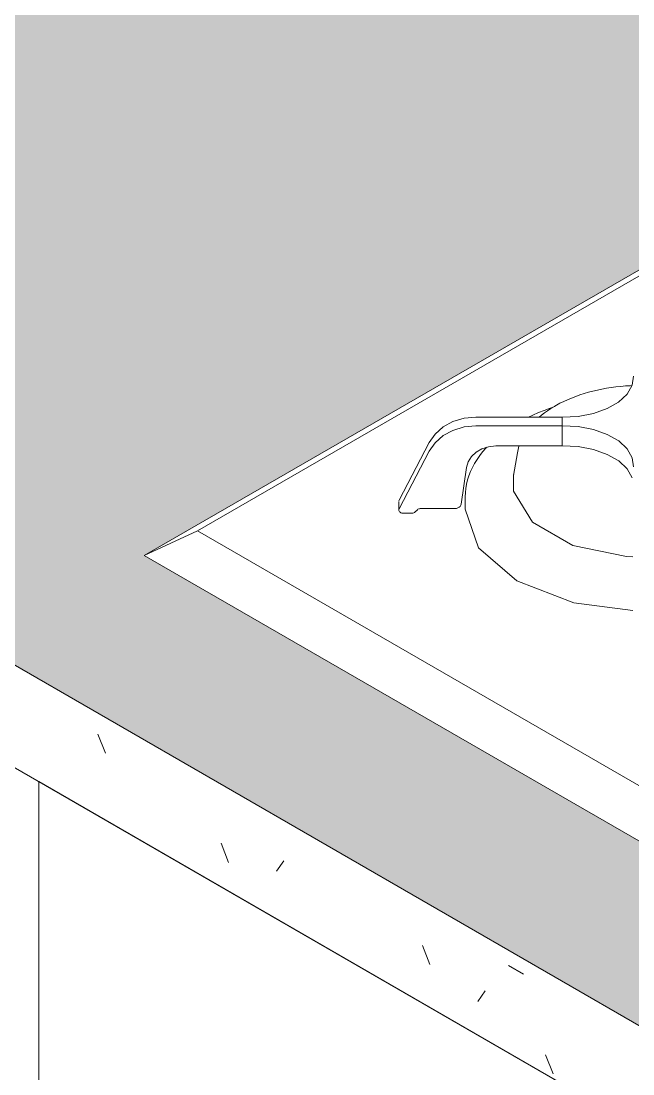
# Model space of a CAD drawing. Header units: millimetres. Extents: x -8593 to 4290, y -4897 to 11072.
# Drawn here: x 2126.1 to 2369.8, y -2919.1 to -2499.7 of the extents above; entities that cross this region are included whole.
import ezdxf

# ---------------------------------------------------------------- set-up
doc = ezdxf.new("R2010")
doc.units = ezdxf.units.MM
doc.layers.add('E-ELEC-EQPM', color=71, linetype='Continuous', lineweight=9)
doc.layers.add('I-FURN', color=30, linetype='Continuous', lineweight=9)

# ---------------------------------------------------------------- blocks, each defined once
blk = doc.blocks.new('Cooktop a Gás 5 Bocas 1 - Único-4668279-Ortogonal 3D Copiar 1')
at = {"layer": 'E-ELEC-EQPM'}
for p, q in [((-13664.74, -2504.37), (-14025.37, -2712.58)), ((-14004.16, -2702.78), (-13664.74, -2506.82)), ((-13664.74, -2506.82), (-14004.16, -2702.78)), ((-13893.3, -2657.46), (-13858.9, -2657.46)), ((-13858.9, -2657.45), (-13858.9, -2660.92)), ((-13858.9, -2657.46), (-13858.9, -2660.92)), ((-13858.9, -2660.92), (-13893.3, -2660.92)), ((-13858.9, -2668.93), (-13858.9, -2660.92)), ((-13858.9, -2668.9), (-13858.9, -2660.92)), ((-13923.83, -2690.51), (-13911.88, -2667.51)), ((-13911.88, -2670.97), (-13923.83, -2693.98)), ((-13885.36, -2668.93), (-13858.9, -2668.93)), ((-13876.76, -2671.63), (-13878.33, -2680.71)), ((-13899.08, -2692.07), (-13897.06, -2677.45)), ((-13923.95, -2690.99), (-13923.95, -2694.46)), ((-13923.93, -2690.8), (-13923.83, -2690.51)), ((-13897.52, -2689.24), (-13897.52, -2694.05)), ((-13922.45, -2695.68), (-13918.68, -2695.68)), ((-13917.53, -2695.24), (-13916.58, -2694.32)), ((-13915.43, -2693.88), (-13901.57, -2693.88)), ((-14025.37, -2712.58), (-14004.16, -2702.78)), ((-13416.41, -3042.11), (-14004.16, -2702.78)), ((-14004.16, -2702.78), (-13416.41, -3042.11)), ((-14025.37, -2712.58), (-13416.41, -3064.16))]:
    blk.add_line(p, q, dxfattribs=at)
for points in [[(-13830.53, -2641.08, 0), (-13831.06, -2644.77, 0), (-13833.05, -2648.29, 0), (-13836.41, -2651.44, 0), (-13840.95, -2654.06, 0), (-13846.41, -2656, 0), (-13852.51, -2657.15, 0), (-13858.9, -2657.45, 0)], [(-13831.12, -2644.88, 0), (-13831.79, -2644.91, 0), (-13833.7, -2645.03, 0), (-13835.6, -2645.2, 0), (-13837.49, -2645.4, 0), (-13839.37, -2645.66, 0), (-13841.22, -2645.95, 0), (-13843.06, -2646.29, 0), (-13844.88, -2646.67, 0), (-13846.67, -2647.09, 0), (-13848.43, -2647.56, 0), (-13850.16, -2648.07, 0), (-13851.86, -2648.61, 0), (-13853.52, -2649.2, 0), (-13855.15, -2649.83, 0), (-13856.73, -2650.49, 0), (-13858.28, -2651.2, 0), (-13859.77, -2651.94, 0), (-13861.22, -2652.72, 0), (-13861.81, -2653.05, 0)], [(-13862.16, -2653.35, 0), (-13863.69, -2653.87, 0), (-13866.03, -2654.74, 0), (-13868.32, -2655.66, 0), (-13870.54, -2656.63, 0), (-13872.28, -2657.46, 0)], [(-13868.07, -2657.46, 0), (-13867.19, -2656.72, 0), (-13865.98, -2655.78, 0), (-13864.71, -2654.88, 0), (-13863.39, -2654.01, 0), (-13862.02, -2653.17, 0), (-13861.81, -2653.05, 0)], [(-13911.88, -2667.51, 0), (-13909.55, -2664.17, 0), (-13906.33, -2661.36, 0), (-13902.4, -2659.23, 0), (-13897.98, -2657.91, 0), (-13893.3, -2657.46, 0)], [(-13893.3, -2660.92, 0), (-13897.98, -2661.37, 0), (-13902.4, -2662.7, 0), (-13906.33, -2664.82, 0), (-13909.55, -2667.63, 0), (-13911.88, -2670.97, 0)], [(-13858.9, -2660.92, 0), (-13852.5, -2661.21, 0), (-13846.39, -2662.36, 0), (-13840.92, -2664.3, 0), (-13836.38, -2666.92, 0), (-13833.02, -2670.08, 0), (-13831.04, -2673.6, 0), (-13830.53, -2677.3, 0)], [(-13897.52, -2689.24, 0), (-13897.46, -2687.53, 0), (-13897.28, -2685.82, 0), (-13896.99, -2684.13, 0), (-13896.57, -2682.44, 0), (-13896.05, -2680.77, 0), (-13895.41, -2679.12, 0), (-13894.66, -2677.5, 0), (-13893.8, -2675.89, 0), (-13892.83, -2674.32, 0), (-13891.76, -2672.77, 0), (-13890.59, -2671.25, 0), (-13889.32, -2669.77, 0), (-13889.04, -2669.47, 0)], [(-13897.06, -2677.45, 0), (-13896.4, -2675.19, 0), (-13895.08, -2673.12, 0), (-13893.2, -2671.37, 0), (-13890.86, -2670.04, 0), (-13888.2, -2669.21, 0), (-13885.36, -2668.93, 0)], [(-13876.76, -2671.63, 0), (-13876.49, -2670.34, 0), (-13876.14, -2669.07, 0), (-13876.02, -2668.74, 0)], [(-13831.04, -2681.58, 0), (-13833.02, -2678.05, 0), (-13836.38, -2674.89, 0), (-13840.92, -2672.27, 0), (-13846.39, -2670.34, 0), (-13852.5, -2669.19, 0), (-13858.9, -2668.9, 0)], [(-13830.71, -2713.05, 0), (-13833.25, -2712.93, 0), (-13854.69, -2708.59, 0), (-13870.76, -2699.32, 0), (-13878.26, -2686.94, 0), (-13878.26, -2680.33, 0)], [(-13901.57, -2693.88, 0), (-13900.96, -2693.82, 0), (-13900.4, -2693.64, 0), (-13899.9, -2693.36, 0), (-13899.5, -2692.99, 0), (-13899.22, -2692.55, 0), (-13899.08, -2692.07, 0)], [(-13923.83, -2693.98, 0), (-13923.93, -2694.27, 0), (-13923.94, -2694.57, 0), (-13923.87, -2694.86, 0), (-13923.7, -2695.13, 0), (-13923.46, -2695.36, 0), (-13923.16, -2695.53, 0), (-13922.82, -2695.64, 0), (-13922.45, -2695.68, 0)], [(-13918.68, -2695.68, 0), (-13918.36, -2695.65, 0), (-13918.05, -2695.57, 0), (-13917.77, -2695.43, 0), (-13917.53, -2695.24, 0)], [(-13916.58, -2694.32, 0), (-13916.34, -2694.13, 0), (-13916.06, -2693.99, 0), (-13915.75, -2693.91, 0), (-13915.43, -2693.88, 0)], [(-13830.73, -2734.42, 0), (-13854.31, -2731.38, 0), (-13877.02, -2722.62, 0), (-13892.19, -2709.51, 0), (-13897.52, -2694.05, 0)]]:
    blk.add_polyline3d(points, dxfattribs=at)

msp = doc.modelspace()

# ---------------------------------------------------------------- hatches: boundary and pattern name
at = {"layer": 'I-FURN'}
h = msp.add_hatch(dxfattribs=at)
h.set_pattern_fill('FP_15', color=256, style=0, pattern_type=2)
h.set_pattern_definition([(0, (1882.11, -4367.022), (203.2, 29.329), [8.382, -144.018, 8.382, -144.018, -812.8]), (0, (1882.11, -4367.022), (203.2, 29.329), [-304.8, 8.382, -296.418, 8.382, -144.018, -355.6]), (0, (1882.11, -4367.022), (203.2, 29.329), [-762, 8.382, -93.218, 8.382, -245.618]), (135, (1958.31, -4352.357), (-145.594, 86.93524), [5.927, -101.836, 5.927, -676.572]), (135, (1958.31, -4352.357), (-145.594, 86.93524), [-113.69, -101.836, 5.927, -209.599, -359.21]), (135, (1958.31, -4352.357), (-145.594, 86.93524), [-431.052, 5.927, -101.836, 5.927, -245.52]), (135, (1958.31, -4352.357), (-145.594, 86.93524), [-544.742, -65.915, 5.927, -173.678]), (225, (1983.71, -4293.7), (-57.60587, -116.2646), [5.927, -101.836, 5.927, -676.572]), (225, (1983.71, -4293.7), (-57.60587, -116.2646), [-113.69, -101.836, 5.927, -209.599, -359.21]), (225, (1983.71, -4293.7), (-57.60587, -116.2646), [-431.052, 5.927, -101.836, 5.927, -245.52]), (225, (1983.71, -4293.7), (-57.60587, -116.2646), [-544.742, -65.915, 5.927, -173.678])])
h.paths.add_polyline_path([(902.77, -3757.94), (1319.96, -3517.07), (330.01, -2945.52), (1390.67, -2333.15), (3441.28, -3517.07), (3936.26, -3231.3), (1468.45, -1806.51), (656.55, -2275.26), (691.86, -2295.87), (693.45, -2298.33), (694.03, -2301.05), (693.95, -2303.47), (693.1, -2307.23), (692.09, -2309.85), (690.09, -2313.33), (686.33, -2317.31), (684.53, -2318.53), (684.52, -2318.56), (681.16, -2319.93), (680.1, -2320.02), (678.23, -2319.91), (677.26, -2320.47), (668.22, -2320.53), (661.43, -2316.62), (661.16, -2310.13), (660.06, -2309.59), (628.55, -2291.43), (571.38, -2324.44), (571.41, -2339.09), (573.71, -2340.22), (578.03, -2343.5), (583.13, -2349.82), (585.99, -2354.77), (588.24, -2361.2), (589.02, -2367.32), (588.18, -2372.66), (585.99, -2376.37), (569.76, -2385.73), (567.96, -2385.75), (567.03, -2387.31), (540.1, -2402.91), (538.37, -2402.47), (538.53, -2402.97), (539.89, -2403.88), (539.62, -2439.29), (537.44, -2443.15), (533.01, -2446.56), (526.82, -2448.98), (520.64, -2450.09), (513.14, -2449.95), (507.18, -2448.83), (501.48, -2446.44), (497.12, -2442.76), (495.17, -2439.29), (495.17, -2368.44), (-398.31, -2884.29), (902.77, -3635.46), (902.77, -3727.54)])
h.paths.add_polyline_path([(2784.09, -3064.16), (2175.14, -2712.58), (2535.76, -2504.37), (3144.72, -2855.95), (2793.62, -3058.66)])
h.paths.add_polyline_path([(510.32, -2788.64), (497.38, -2787.65), (485.32, -2784.77), (473.06, -2779.08), (268.22, -2660.52), (261.96, -2655.81), (256.97, -2648.85), (255.26, -2641.38), (256.97, -2633.91), (261.96, -2626.95), (269.91, -2620.97), (828.52, -2298.45), (838.88, -2293.86), (850.94, -2290.98), (863.88, -2290), (876.82, -2290.98), (888.88, -2293.86), (899.23, -2298.45), (1104.29, -2416.84), (1112.66, -2423.41), (1117.23, -2429.78), (1118.94, -2437.25), (1117.23, -2444.73), (1112.24, -2451.69), (1104.29, -2457.67), (545.68, -2780.18), (535.32, -2784.77), (523.26, -2787.65), (517.54, -2788.09)])
h.paths.add_polyline_path([(569.01, -2384.83), (569, -2384.33), (568.9, -2384.61), (569, -2384.82)])
h.paths.add_polyline_path([(568.32, -2385.26), (570.67, -2384.46), (570.92, -2383.74), (569, -2384.83), (568.5, -2384.83), (568.27, -2385.25)])
h.paths.add_polyline_path([(539.69, -2351.77), (544.86, -2348.82), (546.57, -2348.63), (546.57, -2348.33), (545.4, -2348.38), (561.42, -2339.21), (561.4, -2330.2), (539.64, -2342.76), (539.67, -2349.31)])
h.paths.add_polyline_path([(562.85, -2329.36), (562.85, -2329.36), (562.85, -2334.1)])
h.paths.add_polyline_path([(562.85, -2338.39), (562.86, -2338.39), (562.85, -2337.88)])
h.paths.add_polyline_path([(682.04, -2297.31), (683.92, -2295.76), (683.71, -2295.96), (682.23, -2297.16)])
h.paths.add_polyline_path([(684.68, -2296.99), (684.25, -2295.98), (684.62, -2296.65), (684.63, -2296.69)])
h.paths.add_polyline_path([(685.36, -2295.29), (687.51, -2294.84), (685.37, -2295.29)])
h.paths.add_polyline_path([(672.46, -2289.16), (672.36, -2289.11), (672.44, -2289.16)])
h = msp.add_hatch(dxfattribs=at)
h.set_pattern_fill('FP_18', color=256, style=0, pattern_type=2)
h.set_pattern_definition([(330, (3397.774, -2378.274), (143.684, -41.478), [6.844, -117.59, 6.844, -781.239]), (330, (3397.774, -2378.274), (143.684, -41.478), [-131.278, -117.59, 6.844, -242.024, -414.78]), (330, (3397.774, -2378.274), (143.684, -41.478), [-497.736, 6.844, -117.59, 6.844, -283.502]), (330, (3397.774, -2378.274), (143.684, -41.478), [-629.014, -76.112, 6.844, -200.546]), (111.206, (3451.656, -2388.644), (-102.95035, 182.3835), [8.193, -140.765, -943.402]), (111.206, (3451.656, -2388.644), (-102.95035, 182.3835), [-148.958, 8.193, -140.765, -794.444]), (111.206, (3451.656, -2388.644), (-102.95035, 182.3835), [-297.916, 8.193, -289.724, -496.527]), (111.206, (3451.656, -2388.644), (-102.95035, 182.3835), [-595.833, 8.193, -140.765, -347.569]), (111.206, (3451.656, -2388.644), (-102.95035, 182.3835), [-744.791, 8.193, -91.113, -248.264]), (111.206, (3451.656, -2388.644), (-102.95035, 182.3835), [-844.096, 8.193, -240.071]), (234.896, (3469.616, -2316.057), (-40.7338, -140.906), [5.153, -88.544, -593.415]), (234.896, (3469.616, -2316.057), (-40.7338, -140.906), [-93.697, 5.153, -88.544, -499.718]), (234.896, (3469.616, -2316.057), (-40.7338, -140.906), [-187.394, 5.153, -182.241, -312.324]), (234.896, (3469.616, -2316.057), (-40.7338, -140.906), [-374.788, 5.153, -88.544, -218.626]), (234.896, (3469.616, -2316.057), (-40.7338, -140.906), [-468.485, 5.153, -57.311, -156.162]), (234.896, (3469.616, -2316.057), (-40.7338, -140.906), [-530.95, 5.153, -151.008])])
h.paths.add_polyline_path([(3441.28, -3557.9), (3441.28, -3517.07), (1390.67, -2333.15), (1390.67, -2373.98), (3427.09, -3549.71)])

# ---------------------------------------------------------------- linework, layer by layer
for p, q in [((1390.67, -2333.15), (3441.28, -3517.07)), ((3441.28, -3557.9), (1390.67, -2373.98)), ((2118.99, -2794.47), (2133.13, -2802.64)), ((2133.13, -3455.83), (2133.13, -2802.64)), ((2698.82, -3129.24), (2133.13, -2802.64)), ((2133.13, -2802.64), (2133.13, -3455.83))]:
    msp.add_line(p, q, dxfattribs=at)

# ---------------------------------------------------------------- block references
at = {"layer": 'E-ELEC-EQPM'}
msp.add_blockref('Cooktop a Gás 5 Bocas 1 - Único-4668279-Ortogonal 3D Copiar 1', (16200.51, 0), dxfattribs=at)

doc.saveas('drawing.dxf')
